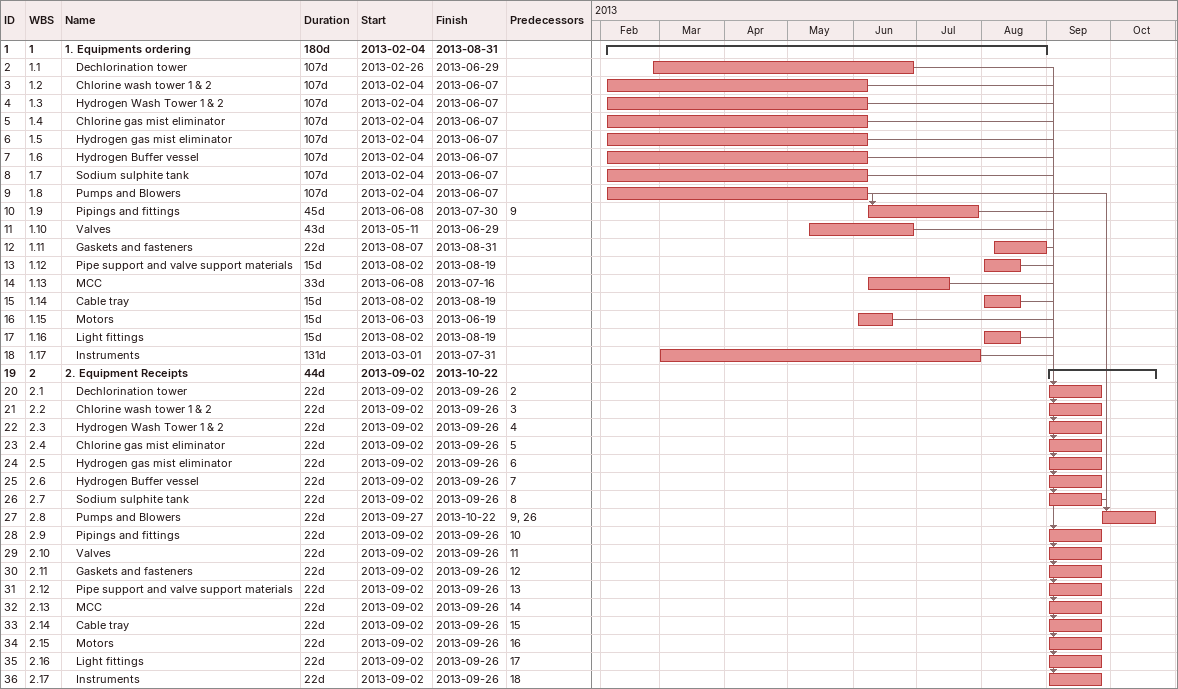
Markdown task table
| ID | WBS | Task | Duration | Start | Finish | Predecessors |
|---|---|---|---|---|---|---|
| 1 | 1 | **1. Equipments ordering** | 180d | 2013-02-04 | 2013-08-31 |  |
| 2 | 1.1 | Dechlorination tower | 107d | 2013-02-26 | 2013-06-29 |  |
| 3 | 1.2 | Chlorine wash tower 1 & 2 | 107d | 2013-02-04 | 2013-06-07 |  |
| 4 | 1.3 | Hydrogen Wash Tower 1 & 2 | 107d | 2013-02-04 | 2013-06-07 |  |
| 5 | 1.4 | Chlorine gas mist eliminator | 107d | 2013-02-04 | 2013-06-07 |  |
| 6 | 1.5 | Hydrogen gas mist eliminator | 107d | 2013-02-04 | 2013-06-07 |  |
| 7 | 1.6 | Hydrogen Buffer vessel | 107d | 2013-02-04 | 2013-06-07 |  |
| 8 | 1.7 | Sodium sulphite tank | 107d | 2013-02-04 | 2013-06-07 |  |
| 9 | 1.8 | Pumps and Blowers | 107d | 2013-02-04 | 2013-06-07 |  |
| 10 | 1.9 | Pipings and fittings | 45d | 2013-06-08 | 2013-07-30 | 9 |
| 11 | 1.10 | Valves | 43d | 2013-05-11 | 2013-06-29 |  |
| 12 | 1.11 | Gaskets and fasteners | 22d | 2013-08-07 | 2013-08-31 |  |
| 13 | 1.12 | Pipe support and valve support materials | 15d | 2013-08-02 | 2013-08-19 |  |
| 14 | 1.13 | MCC | 33d | 2013-06-08 | 2013-07-16 |  |
| 15 | 1.14 | Cable tray | 15d | 2013-08-02 | 2013-08-19 |  |
| 16 | 1.15 | Motors | 15d | 2013-06-03 | 2013-06-19 |  |
| 17 | 1.16 | Light fittings | 15d | 2013-08-02 | 2013-08-19 |  |
| 18 | 1.17 | Instruments | 131d | 2013-03-01 | 2013-07-31 |  |
| 19 | 2 | **2. Equipment Receipts** | 44d | 2013-09-02 | 2013-10-22 |  |
| 20 | 2.1 | Dechlorination tower | 22d | 2013-09-02 | 2013-09-26 | 2 |
| 21 | 2.2 | Chlorine wash tower 1 & 2 | 22d | 2013-09-02 | 2013-09-26 | 3 |
| 22 | 2.3 | Hydrogen Wash Tower 1 & 2 | 22d | 2013-09-02 | 2013-09-26 | 4 |
| 23 | 2.4 | Chlorine gas mist eliminator | 22d | 2013-09-02 | 2013-09-26 | 5 |
| 24 | 2.5 | Hydrogen gas mist eliminator | 22d | 2013-09-02 | 2013-09-26 | 6 |
| 25 | 2.6 | Hydrogen Buffer vessel | 22d | 2013-09-02 | 2013-09-26 | 7 |
| 26 | 2.7 | Sodium sulphite tank | 22d | 2013-09-02 | 2013-09-26 | 8 |
| 27 | 2.8 | Pumps and Blowers | 22d | 2013-09-27 | 2013-10-22 | 9, 26 |
| 28 | 2.9 | Pipings and fittings | 22d | 2013-09-02 | 2013-09-26 | 10 |
| 29 | 2.10 | Valves | 22d | 2013-09-02 | 2013-09-26 | 11 |
| 30 | 2.11 | Gaskets and fasteners | 22d | 2013-09-02 | 2013-09-26 | 12 |
| 31 | 2.12 | Pipe support and valve support materials | 22d | 2013-09-02 | 2013-09-26 | 13 |
| 32 | 2.13 | MCC | 22d | 2013-09-02 | 2013-09-26 | 14 |
| 33 | 2.14 | Cable tray | 22d | 2013-09-02 | 2013-09-26 | 15 |
| 34 | 2.15 | Motors | 22d | 2013-09-02 | 2013-09-26 | 16 |
| 35 | 2.16 | Light fittings | 22d | 2013-09-02 | 2013-09-26 | 17 |
| 36 | 2.17 | Instruments | 22d | 2013-09-02 | 2013-09-26 | 18 |
